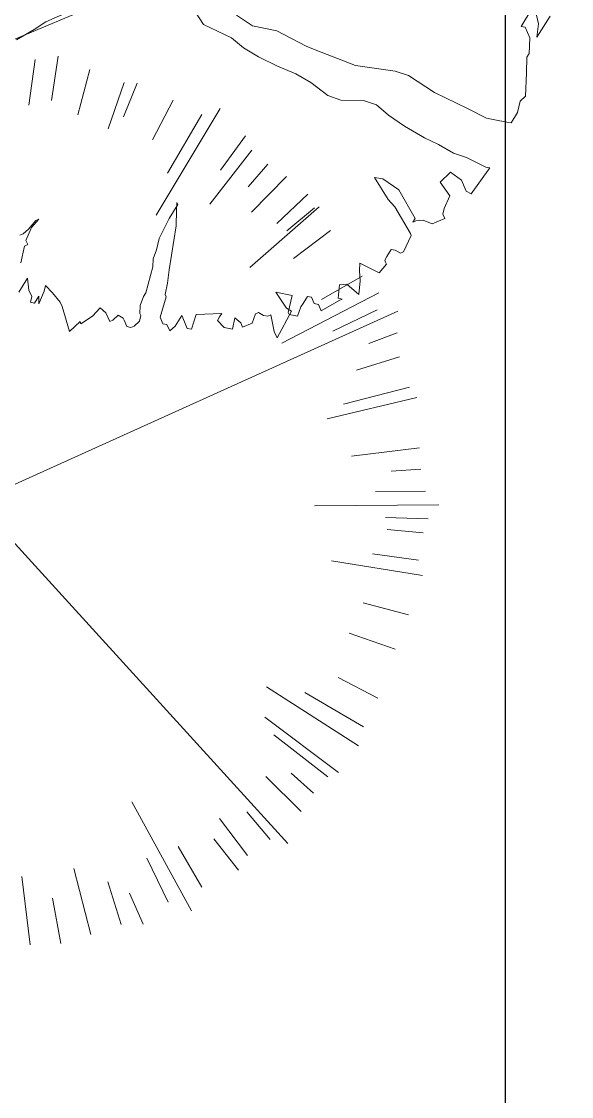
# Model space of a CAD drawing. Header units: millimetres. Extents: x 2402294 to 3337895, y 3394997 to 3969149.
# Drawn here: x 2495255 to 2497075, y 3448376 to 3451932 of the extents above; entities that cross this region are included whole.
import ezdxf

# ---------------------------------------------------------------- set-up
doc = ezdxf.new("R2010")
doc.units = ezdxf.units.MM
doc.header["$MEASUREMENT"] = 0
for name, color, linetype, lineweight in [('electrical poles', 10, 'Continuous', 5), ('greenery', 82, 'Continuous', 5), ('landscape', 155, 'Continuous', 20)]:
    doc.layers.add(name, color=color, linetype=linetype, lineweight=lineweight)

# ---------------------------------------------------------------- blocks, each defined once
blk = doc.blocks.new('PLANT-48-flat-7-flat-1-flat-1-flat-1')
at = {"layer": 'greenery', "ltscale": 5}
for p, q in [((229.4, 1443.2), (208.9, 1291.7)), ((306.2, 1453.9), (283.6, 1307.3)), ((410.9, 1410.1), (371, 1260.6)), ((524.1, 1366.7), (470.9, 1213.9)), ((566.9, 1364.5), (522.2, 1253.7)), ((686.5, 1309.1), (617.9, 1177.5)), ((629.8, 928.4), (841.3, 1281.5)), ((780.9, 1261.7), (667, 1067.5)), ((925.8, 1190.7), (842.9, 1076.7)), ((946.9, 1143.4), (807.4, 964.6)), ((1000, 1096.5), (934.4, 1022.2)), ((1061.7, 1055.8), (945.7, 938)), ((1132.2, 997.3), (1029.6, 900.7)), ((939.4, 755.6), (1169.5, 955.5)), ((1153.6, 952.9), (1062.2, 876)), ((1206.4, 878.1), (1084.8, 785.4)), ((1311.3, 726.3), (1177.4, 648.8)), ((1046, 505.3), (1367.2, 671.9)), ((35.7, -18.7), (1429.5, 611)), ((1360.7, 615.6), (1215.1, 545.1)), ((1427, 539.1), (1333.6, 504.3)), ((1434.8, 460.1), (1293.3, 415.5)), ((1468, 359.7), (1250.2, 303)), ((1195.8, 255.1), (1492.4, 325.1)), ((1501.8, 158.8), (1276.7, 130.9)), ((1506.2, 88), (1407.2, 81.9)), ((1521, 15.6), (1355.7, 14.3)), ((35.7, -18.7), (1065.3, -1149.7)), ((1153.9, -33.1), (1565.4, -29.9)), ((1529.5, -75.7), (1388.6, -71.4)), ((1513.2, -122.1), (1394.2, -111.9)), ((1497.6, -212.4), (1346.1, -191.9)), ((1210.3, -214.8), (1511.1, -263.6)), ((1464.5, -393.9), (1315, -354)), ((1421.1, -507.1), (1268.3, -454)), ((1363.5, -669.5), (1231.9, -600.9)), ((994.7, -631.6), (1299.5, -826.5)), ((1316.1, -763.9), (1121.9, -650.1)), ((989.9, -732.3), (1233.6, -915.3)), ((1197.9, -929.9), (1019, -790.5)), ((1150.9, -983.1), (1076.6, -917.4)), ((1110.2, -1044.7), (992.4, -928.7)), ((549.8, -1011.8), (746.6, -1373.2)), ((1007.3, -1136.6), (930.4, -1045.2)), ((932.5, -1189.4), (839.8, -1067.8)), ((902.1, -1237.9), (821.2, -1134.1)), ((780.7, -1294.3), (703.2, -1160.4)), ((670, -1343.7), (599.5, -1198.1)), ((414.1, -1451), (357.4, -1233.2)), ((213.2, -1484.8), (185.3, -1259.7)), ((514.5, -1417.8), (469.9, -1276.3)), ((586.7, -1416.6), (542.2, -1314.2)), ((314.1, -1481.3), (287.5, -1331))]:
    blk.add_line(p, q, dxfattribs=at)
blk = doc.blocks.new('tr-flat-4-flat-1-flat-1-flat-1')
at = {"layer": 'greenery', "color": 3, "ltscale": 5}
for p, q in [((474035.2, -1754336.3), (473996.9, -1754276.8)), ((474035.2, -1754336.3), (473996.9, -1754276.8)), ((475085.8, -1754342.6), (475122, -1754284.5)), ((475085.8, -1754342.6), (475122, -1754284.5)), ((475129.3, -1754272.8), (475143.8, -1754334.2)), ((475129.3, -1754272.8), (475143.8, -1754334.2)), ((473586, -1754295.6), (473513.5, -1754327.3)), ((473586, -1754295.6), (473513.5, -1754327.3)), ((474144.9, -1754305.2), (474197.7, -1754341.4)), ((474144.9, -1754305.2), (474197.7, -1754341.4)), ((475138.6, -1754378.8), (475182.1, -1754309)), ((475138.6, -1754378.8), (475182.1, -1754309)), ((473475.2, -1754352.5), (473416.2, -1754386.7)), ((473475.2, -1754352.5), (473416.2, -1754386.7)), ((473513.5, -1754327.3), (473475.2, -1754352.5)), ((473513.5, -1754327.3), (473475.2, -1754352.5)), ((474081.8, -1754358.2), (474035.2, -1754336.3)), ((474081.8, -1754358.2), (474035.2, -1754336.3)), ((474128.4, -1754380.2), (474081.8, -1754358.2)), ((474128.4, -1754380.2), (474081.8, -1754358.2)), ((474197.7, -1754341.4), (474278.4, -1754356.9)), ((474197.7, -1754341.4), (474278.4, -1754356.9)), ((474278.4, -1754356.9), (474374.7, -1754408)), ((474278.4, -1754356.9), (474374.7, -1754408)), ((475099.3, -1754345.2), (475085.8, -1754342.6)), ((475099.3, -1754345.2), (475085.8, -1754342.6)), ((475114.8, -1754380.8), (475099.3, -1754345.2)), ((475114.8, -1754380.8), (475099.3, -1754345.2)), ((475143.8, -1754334.2), (475138.6, -1754378.8)), ((475143.8, -1754334.2), (475138.6, -1754378.8)), ((474167.7, -1754413.8), (474128.4, -1754380.2)), ((474167.7, -1754413.8), (474128.4, -1754380.2)), ((475112.8, -1754432.5), (475114.8, -1754380.8)), ((475112.8, -1754432.5), (475114.8, -1754380.8)), ((474217.4, -1754442.9), (474167.7, -1754413.8)), ((474217.4, -1754442.9), (474167.7, -1754413.8)), ((474374.7, -1754408), (474404.7, -1754420.2)), ((474374.7, -1754408), (474404.7, -1754420.2)), ((474404.7, -1754420.2), (474538.3, -1754471.9)), ((474404.7, -1754420.2), (474538.3, -1754471.9)), ((475105.5, -1754444.1), (475112.8, -1754432.5)), ((475105.5, -1754444.1), (475112.8, -1754432.5)), ((474280.5, -1754474.5), (474217.4, -1754442.9)), ((474280.5, -1754474.5), (474217.4, -1754442.9)), ((475103.5, -1754495.8), (475105.5, -1754444.1)), ((475103.5, -1754495.8), (475105.5, -1754444.1)), ((474340.6, -1754499.1), (474280.5, -1754474.5)), ((474340.6, -1754499.1), (474280.5, -1754474.5)), ((474390.3, -1754528.2), (474340.6, -1754499.1)), ((474390.3, -1754528.2), (474340.6, -1754499.1)), ((474538.3, -1754471.9), (474669.7, -1754490.7)), ((474538.3, -1754471.9), (474669.7, -1754490.7)), ((474669.7, -1754490.7), (474713.2, -1754505.5)), ((474669.7, -1754490.7), (474713.2, -1754505.5)), ((475100.4, -1754573.3), (475103.5, -1754495.8)), ((475100.4, -1754573.3), (475103.5, -1754495.8)), ((475103.5, -1754495.8), (475103.5, -1754495.8)), ((475103.5, -1754495.8), (475103.5, -1754495.8)), ((474446.2, -1754571.4), (474390.3, -1754528.2)), ((474446.2, -1754571.4), (474390.3, -1754528.2)), ((474713.2, -1754505.5), (474799.2, -1754561.1)), ((474713.2, -1754505.5), (474799.2, -1754561.1)), ((474489.7, -1754586.3), (474446.2, -1754571.4)), ((474489.7, -1754586.3), (474446.2, -1754571.4)), ((474799.2, -1754561.1), (474908.9, -1754614.7)), ((474799.2, -1754561.1), (474908.9, -1754614.7)), ((475082.8, -1754589.5), (475100.4, -1754573.3)), ((475082.8, -1754589.5), (475100.4, -1754573.3)), ((474564.2, -1754587.6), (474489.7, -1754586.3)), ((474564.2, -1754587.6), (474489.7, -1754586.3)), ((474607.7, -1754602.4), (474564.2, -1754587.6)), ((474607.7, -1754602.4), (474564.2, -1754587.6)), ((474647, -1754636), (474607.7, -1754602.4)), ((474647, -1754636), (474607.7, -1754602.4)), ((475074.5, -1754627), (475082.8, -1754589.5)), ((475074.5, -1754627), (475082.8, -1754589.5)), ((475082.8, -1754589.5), (475082.8, -1754589.5)), ((475082.8, -1754589.5), (475082.8, -1754589.5)), ((475082.8, -1754589.5), (475082.8, -1754589.5)), ((475082.8, -1754589.5), (475082.8, -1754589.5)), ((474699.8, -1754672.2), (474647, -1754636)), ((474699.8, -1754672.2), (474647, -1754636)), ((474908.9, -1754614.7), (474972, -1754646.4)), ((474908.9, -1754614.7), (474972, -1754646.4)), ((475052.8, -1754661.9), (475067.3, -1754638.6)), ((475052.8, -1754661.9), (475067.3, -1754638.6)), ((475067.3, -1754638.6), (475074.5, -1754627)), ((475067.3, -1754638.6), (475074.5, -1754627)), ((474766.1, -1754711), (474699.8, -1754672.2)), ((474766.1, -1754711), (474699.8, -1754672.2)), ((474972, -1754646.4), (474998.9, -1754651.5)), ((474972, -1754646.4), (474998.9, -1754651.5)), ((474998.9, -1754651.5), (475039.3, -1754659.3)), ((474998.9, -1754651.5), (475039.3, -1754659.3)), ((475039.3, -1754659.3), (475052.8, -1754661.9)), ((475039.3, -1754659.3), (475039.3, -1754659.3)), ((475039.3, -1754659.3), (475052.8, -1754661.9)), ((475039.3, -1754659.3), (475039.3, -1754659.3)), ((474812.6, -1754733), (474766.1, -1754711)), ((474812.6, -1754733), (474766.1, -1754711)), ((474862.3, -1754762), (474812.6, -1754733)), ((474862.3, -1754762), (474812.6, -1754733)), ((474905.8, -1754776.9), (474862.3, -1754762)), ((474905.8, -1754776.9), (474862.3, -1754762)), ((474969, -1754808.5), (474905.8, -1754776.9)), ((474969, -1754808.5), (474905.8, -1754776.9)), ((474921.4, -1754897.1), (474982.4, -1754811.1)), ((474921.4, -1754897.1), (474982.4, -1754811.1)), ((474982.4, -1754811.1), (474969, -1754808.5)), ((474982.4, -1754811.1), (474969, -1754808.5)), ((474601.5, -1754842.2), (474628.4, -1754847.3)), ((474646, -1754915.8), (474601.5, -1754842.2)), ((474601.5, -1754842.2), (474628.4, -1754847.3)), ((474646, -1754915.8), (474601.5, -1754842.2)), ((474628.4, -1754847.3), (474681.2, -1754883.5)), ((474628.4, -1754847.3), (474681.2, -1754883.5)), ((474817.9, -1754857.7), (474853, -1754825.4)), ((474817.9, -1754857.7), (474853, -1754825.4)), ((474850, -1754902.9), (474817.9, -1754857.7)), ((474850, -1754902.9), (474817.9, -1754857.7)), ((474853, -1754825.4), (474889.3, -1754851.8)), ((474853, -1754825.4), (474889.3, -1754851.8)), ((474889.3, -1754851.8), (474904.8, -1754887.4)), ((474889.3, -1754851.8), (474904.8, -1754887.4)), ((474681.2, -1754883.5), (474735.1, -1754978.5)), ((474681.2, -1754883.5), (474735.1, -1754978.5)), ((474904.8, -1754887.4), (474921.4, -1754897.1)), ((474904.8, -1754887.4), (474921.4, -1754897.1)), ((473947.4, -1754925), (473946.3, -1754950.8)), ((473947.4, -1754925), (473946.3, -1754950.8)), ((473950.5, -1754932.1), (473947.4, -1754925)), ((473950.5, -1754932.1), (473947.4, -1754925)), ((474668.8, -1754939.7), (474646, -1754915.8)), ((474668.8, -1754939.7), (474646, -1754915.8)), ((474831.3, -1754944.9), (474850, -1754902.9)), ((474831.3, -1754944.9), (474850, -1754902.9)), ((473921.5, -1754978.6), (473950.5, -1754932.1)), ((473921.5, -1754978.6), (473950.5, -1754932.1)), ((473946.3, -1754950.8), (473944.3, -1755002.5)), ((473946.3, -1754950.8), (473944.3, -1755002.5)), ((474719.6, -1755027.6), (474668.8, -1754939.7)), ((474719.6, -1755027.6), (474668.8, -1754939.7)), ((474827.2, -1754963.6), (474831.3, -1754944.9)), ((474827.2, -1754963.6), (474831.3, -1754944.9)), ((474833.4, -1754977.9), (474827.2, -1754963.6)), ((474833.4, -1754977.9), (474827.2, -1754963.6)), ((474831.3, -1754944.9), (474831.3, -1754944.9)), ((474831.3, -1754944.9), (474831.3, -1754944.9)), ((473455.7, -1755012.9), (473480.5, -1754985.1)), ((473455.7, -1755012.9), (473480.5, -1754985.1)), ((473490.9, -1754980.6), (473466, -1755008.4)), ((473490.9, -1754980.6), (473466, -1755008.4)), ((473480.5, -1754985.1), (473490.9, -1754980.6)), ((473480.5, -1754985.1), (473490.9, -1754980.6)), ((473888.4, -1755043.9), (473921.5, -1754978.6)), ((473888.4, -1755043.9), (473921.5, -1754978.6)), ((474735.1, -1754978.5), (474727.8, -1754990.1)), ((474735.1, -1754978.5), (474727.8, -1754990.1)), ((474727.8, -1754990.1), (474738.2, -1754985.6)), ((474727.8, -1754990.1), (474738.2, -1754985.6)), ((474738.2, -1754985.6), (474762, -1754983.7)), ((474738.2, -1754985.6), (474762, -1754983.7)), ((474762, -1754983.7), (474792, -1754996)), ((474762, -1754983.7), (474792, -1754996)), ((474792, -1754996), (474812.7, -1754986.9)), ((474792, -1754996), (474812.7, -1754986.9)), ((474812.7, -1754986.9), (474833.4, -1754977.9)), ((474812.7, -1754986.9), (474833.4, -1754977.9)), ((473427.8, -1755033.6), (473438.1, -1755029)), ((473427.8, -1755033.6), (473438.1, -1755029)), ((473438.1, -1755029), (473455.7, -1755012.9)), ((473438.1, -1755029), (473455.7, -1755012.9)), ((473466, -1755008.4), (473447.4, -1755050.4)), ((473466, -1755008.4), (473447.4, -1755050.4)), ((473455.7, -1755012.9), (473455.7, -1755012.9)), ((473455.7, -1755012.9), (473455.7, -1755012.9)), ((473944.3, -1755002.5), (473921.5, -1755147.9)), ((473944.3, -1755002.5), (473921.5, -1755147.9)), ((474696.8, -1755088.4), (474722.7, -1755034.7)), ((474696.8, -1755088.4), (474722.7, -1755034.7)), ((474722.7, -1755034.7), (474719.6, -1755027.6)), ((474722.7, -1755034.7), (474719.6, -1755027.6)), ((473443.3, -1755069.1), (473430.9, -1755125.3)), ((473443.3, -1755069.1), (473430.9, -1755125.3)), ((473453.6, -1755064.6), (473443.3, -1755069.1)), ((473453.6, -1755064.6), (473443.3, -1755069.1)), ((473447.4, -1755050.4), (473453.6, -1755064.6)), ((473447.4, -1755050.4), (473453.6, -1755064.6)), ((473880.1, -1755081.3), (473888.4, -1755043.9)), ((473880.1, -1755081.3), (473888.4, -1755043.9)), ((473868.7, -1755111.7), (473880.1, -1755081.3)), ((473868.7, -1755111.7), (473880.1, -1755081.3)), ((474634.7, -1755115.5), (474641.9, -1755103.9)), ((474634.7, -1755115.5), (474641.9, -1755103.9)), ((474641.9, -1755103.9), (474656.4, -1755080.6)), ((474641.9, -1755103.9), (474656.4, -1755080.6)), ((474656.4, -1755080.6), (474669.9, -1755083.2)), ((474656.4, -1755080.6), (474669.9, -1755083.2)), ((474669.9, -1755083.2), (474686.5, -1755092.9)), ((474669.9, -1755083.2), (474686.5, -1755092.9)), ((474686.5, -1755092.9), (474696.8, -1755088.4)), ((474686.5, -1755092.9), (474696.8, -1755088.4)), ((473843.9, -1755224.1), (473867.7, -1755137.6)), ((473843.9, -1755224.1), (473867.7, -1755137.6)), ((473867.7, -1755137.6), (473868.7, -1755111.7)), ((473867.7, -1755137.6), (473868.7, -1755111.7)), ((474551.9, -1755151.7), (474552.9, -1755125.9)), ((474551.9, -1755151.7), (474552.9, -1755125.9)), ((474552.9, -1755125.9), (474616.1, -1755157.5)), ((474552.9, -1755125.9), (474616.1, -1755157.5)), ((474616.1, -1755157.5), (474640.9, -1755129.7)), ((474616.1, -1755157.5), (474640.9, -1755129.7)), ((474637.8, -1755122.6), (474634.7, -1755115.5)), ((474637.8, -1755122.6), (474634.7, -1755115.5)), ((474640.9, -1755129.7), (474637.8, -1755122.6)), ((474640.9, -1755129.7), (474637.8, -1755122.6)), ((473423.7, -1755221.6), (473452.6, -1755175.1)), ((473423.7, -1755221.6), (473452.6, -1755175.1)), ((473452.6, -1755175.1), (473457.8, -1755215.1)), ((473452.6, -1755175.1), (473452.6, -1755175.1)), ((473452.6, -1755175.1), (473457.8, -1755215.1)), ((473452.6, -1755175.1), (473452.6, -1755175.1)), ((473921.5, -1755147.9), (473916.4, -1755192.5)), ((473921.5, -1755147.9), (473916.4, -1755192.5)), ((474554, -1755184.7), (474551.9, -1755151.7)), ((474554, -1755184.7), (474551.9, -1755151.7)), ((474616.1, -1755157.5), (474616.1, -1755157.5)), ((474616.1, -1755157.5), (474616.1, -1755157.5)), ((473508.5, -1755218.4), (473512.7, -1755199.6)), ((473508.5, -1755218.4), (473512.7, -1755199.6)), ((473512.7, -1755199.6), (473535.5, -1755223.5)), ((473512.7, -1755199.6), (473535.5, -1755223.5)), ((473916.4, -1755192.5), (473908.1, -1755230)), ((473916.4, -1755192.5), (473908.1, -1755230)), ((474480.5, -1755242.2), (474485.7, -1755197.6)), ((474480.5, -1755242.2), (474485.7, -1755197.6)), ((474485.7, -1755197.6), (474509.5, -1755195.7)), ((474485.7, -1755197.6), (474509.5, -1755195.7)), ((474509.5, -1755195.7), (474548.8, -1755229.2)), ((474509.5, -1755195.7), (474548.8, -1755229.2)), ((474548.8, -1755229.2), (474554, -1755184.7)), ((474548.8, -1755229.2), (474554, -1755184.7)), ((473457.8, -1755215.1), (473467.1, -1755236.5)), ((473457.8, -1755215.1), (473467.1, -1755236.5)), ((473467.1, -1755236.5), (473463, -1755255.2)), ((473467.1, -1755236.5), (473463, -1755255.2)), ((473476.5, -1755257.8), (473490.9, -1755234.5)), ((473476.5, -1755257.8), (473490.9, -1755234.5)), ((473489.9, -1755260.4), (473508.5, -1755218.4)), ((473489.9, -1755260.4), (473508.5, -1755218.4)), ((473490.9, -1755234.5), (473489.9, -1755260.4)), ((473490.9, -1755234.5), (473489.9, -1755260.4)), ((473535.5, -1755223.5), (473561.3, -1755254.5)), ((473535.5, -1755223.5), (473561.3, -1755254.5)), ((473825.3, -1755266.2), (473836.7, -1755235.8)), ((473825.3, -1755266.2), (473836.7, -1755235.8)), ((473836.7, -1755235.8), (473843.9, -1755224.1)), ((473836.7, -1755235.8), (473843.9, -1755224.1)), ((473911.2, -1755237.1), (473891.5, -1755304.9)), ((473911.2, -1755237.1), (473891.5, -1755304.9)), ((473908.1, -1755230), (473911.2, -1755237.1)), ((473908.1, -1755230), (473911.2, -1755237.1)), ((474274.5, -1755222.2), (474328.3, -1755232.5)), ((474309.7, -1755274.5), (474274.5, -1755222.2)), ((474274.5, -1755222.2), (474328.3, -1755232.5)), ((474309.7, -1755274.5), (474274.5, -1755222.2)), ((474328.3, -1755232.5), (474315.9, -1755288.7)), ((474328.3, -1755232.5), (474315.9, -1755288.7)), ((474364.6, -1755259), (474379.1, -1755235.7)), ((474364.6, -1755259), (474379.1, -1755235.7)), ((474379.1, -1755235.7), (474392.5, -1755238.3)), ((474379.1, -1755235.7), (474392.5, -1755238.3)), ((474392.5, -1755238.3), (474401.8, -1755259.6)), ((474392.5, -1755238.3), (474401.8, -1755259.6)), ((474424.6, -1755283.5), (474483.6, -1755249.3)), ((474424.6, -1755283.5), (474483.6, -1755249.3)), ((474494, -1755244.8), (474480.5, -1755242.2)), ((474494, -1755244.8), (474480.5, -1755242.2)), ((474483.6, -1755249.3), (474494, -1755244.8)), ((474483.6, -1755249.3), (474494, -1755244.8)), ((474548.8, -1755229.2), (474548.8, -1755229.2)), ((474548.8, -1755229.2), (474548.8, -1755229.2)), ((473463, -1755255.2), (473476.5, -1755257.8)), ((473463, -1755255.2), (473476.5, -1755257.8)), ((473561.3, -1755254.5), (473567.6, -1755268.8)), ((473561.3, -1755254.5), (473567.6, -1755268.8)), ((473567.6, -1755268.8), (473591.4, -1755351.5)), ((473567.6, -1755268.8), (473591.4, -1755351.5)), ((473668, -1755301.1), (473692.8, -1755273.3)), ((473668, -1755301.1), (473692.8, -1755273.3)), ((473692.8, -1755273.3), (473712.5, -1755290.1)), ((473692.8, -1755273.3), (473692.8, -1755273.3)), ((473692.8, -1755273.3), (473712.5, -1755290.1)), ((473692.8, -1755273.3), (473692.8, -1755273.3)), ((473824.3, -1755292), (473825.3, -1755266.2)), ((473824.3, -1755292), (473825.3, -1755266.2)), ((474278.7, -1755372.7), (474326.3, -1755284.2)), ((474278.7, -1755372.7), (474326.3, -1755284.2)), ((474326.3, -1755284.2), (474309.7, -1755274.5)), ((474326.3, -1755284.2), (474309.7, -1755274.5)), ((474346, -1755301), (474357.3, -1755270.6)), ((474346, -1755301), (474357.3, -1755270.6)), ((474357.3, -1755270.6), (474364.6, -1755259)), ((474357.3, -1755270.6), (474364.6, -1755259)), ((474357.3, -1755270.6), (474357.3, -1755270.6)), ((474357.3, -1755270.6), (474357.3, -1755270.6)), ((474401.8, -1755259.6), (474415.3, -1755262.2)), ((474401.8, -1755259.6), (474415.3, -1755262.2)), ((474415.3, -1755262.2), (474424.6, -1755283.5)), ((474415.3, -1755262.2), (474415.3, -1755262.2)), ((474415.3, -1755262.2), (474424.6, -1755283.5)), ((474415.3, -1755262.2), (474415.3, -1755262.2)), ((473591.4, -1755351.5), (473626.6, -1755319.2)), ((473591.4, -1755351.5), (473626.6, -1755319.2)), ((473626.6, -1755319.2), (473629.7, -1755326.3)), ((473626.6, -1755319.2), (473629.7, -1755326.3)), ((473629.7, -1755326.3), (473668, -1755301.1)), ((473629.7, -1755326.3), (473668, -1755301.1)), ((473668, -1755301.1), (473668, -1755301.1)), ((473668, -1755301.1), (473668, -1755301.1)), ((473712.5, -1755290.1), (473718.7, -1755304.3)), ((473712.5, -1755290.1), (473718.7, -1755304.3)), ((473718.7, -1755304.3), (473724.9, -1755318.5)), ((473718.7, -1755304.3), (473724.9, -1755318.5)), ((473724.9, -1755318.5), (473735.2, -1755314)), ((473724.9, -1755318.5), (473735.2, -1755314)), ((473735.2, -1755314), (473752.8, -1755297.8)), ((473735.2, -1755314), (473752.8, -1755297.8)), ((473752.8, -1755297.8), (473769.4, -1755307.5)), ((473752.8, -1755297.8), (473752.8, -1755297.8)), ((473752.8, -1755297.8), (473769.4, -1755307.5)), ((473752.8, -1755297.8), (473752.8, -1755297.8)), ((473769.4, -1755307.5), (473772.5, -1755314.6)), ((473769.4, -1755307.5), (473772.5, -1755314.6)), ((473772.5, -1755314.6), (473781.8, -1755335.9)), ((473772.5, -1755314.6), (473781.8, -1755335.9)), ((473805.6, -1755334), (473823.2, -1755317.8)), ((473805.6, -1755334), (473823.2, -1755317.8)), ((473823.2, -1755317.8), (473827.4, -1755299.1)), ((473823.2, -1755317.8), (473827.4, -1755299.1)), ((473827.4, -1755299.1), (473824.3, -1755292)), ((473827.4, -1755299.1), (473824.3, -1755292)), ((473891.5, -1755304.9), (473900.9, -1755326.2)), ((473891.5, -1755304.9), (473900.9, -1755326.2)), ((473941.2, -1755334), (473963, -1755299.1)), ((473941.2, -1755334), (473963, -1755299.1)), ((473963, -1755299.1), (473972.3, -1755320.4)), ((473963, -1755299.1), (473972.3, -1755320.4)), ((473972.3, -1755320.4), (473981.6, -1755341.7)), ((473972.3, -1755320.4), (473981.6, -1755341.7)), ((473995.1, -1755344.3), (474010.6, -1755295.2)), ((473995.1, -1755344.3), (474010.6, -1755295.2)), ((474010.6, -1755295.2), (474095.5, -1755292)), ((474010.6, -1755295.2), (474095.5, -1755292)), ((474088.2, -1755303.6), (474081, -1755315.2)), ((474088.2, -1755303.6), (474081, -1755315.2)), ((474081, -1755315.2), (474103.7, -1755339.1)), ((474081, -1755315.2), (474103.7, -1755339.1)), ((474095.5, -1755292), (474088.2, -1755303.6)), ((474095.5, -1755292), (474088.2, -1755303.6)), ((474130.7, -1755344.3), (474138.9, -1755306.8)), ((474130.7, -1755344.3), (474138.9, -1755306.8)), ((474138.9, -1755306.8), (474158.6, -1755323.6)), ((474138.9, -1755306.8), (474158.6, -1755323.6)), ((474195.9, -1755324.3), (474207.2, -1755293.9)), ((474195.9, -1755324.3), (474207.2, -1755293.9)), ((474207.2, -1755293.9), (474217.6, -1755289.4)), ((474207.2, -1755293.9), (474217.6, -1755289.4)), ((474217.6, -1755289.4), (474234.2, -1755299.1)), ((474217.6, -1755289.4), (474234.2, -1755299.1)), ((474234.2, -1755299.1), (474247.6, -1755301.7)), ((474234.2, -1755299.1), (474247.6, -1755301.7)), ((474247.6, -1755301.7), (474258, -1755297.1)), ((474247.6, -1755301.7), (474258, -1755297.1)), ((474258, -1755297.1), (474269.4, -1755351.4)), ((474258, -1755297.1), (474269.4, -1755351.4)), ((474315.9, -1755288.7), (474319, -1755295.8)), ((474315.9, -1755288.7), (474319, -1755295.8)), ((474319, -1755295.8), (474346, -1755301)), ((474319, -1755295.8), (474346, -1755301)), ((473591.4, -1755351.5), (473591.4, -1755351.5)), ((473591.4, -1755351.5), (473591.4, -1755351.5)), ((473781.8, -1755335.9), (473795.3, -1755338.5)), ((473781.8, -1755335.9), (473795.3, -1755338.5)), ((473795.3, -1755338.5), (473805.6, -1755334)), ((473795.3, -1755338.5), (473805.6, -1755334)), ((473900.9, -1755326.2), (473914.3, -1755328.8)), ((473900.9, -1755326.2), (473914.3, -1755328.8)), ((473914.3, -1755328.8), (473923.6, -1755350.1)), ((473914.3, -1755328.8), (473923.6, -1755350.1)), ((473923.6, -1755350.1), (473941.2, -1755334)), ((473923.6, -1755350.1), (473941.2, -1755334)), ((473981.6, -1755341.7), (473995.1, -1755344.3)), ((473981.6, -1755341.7), (473995.1, -1755344.3)), ((474103.7, -1755339.1), (474130.7, -1755344.3)), ((474103.7, -1755339.1), (474130.7, -1755344.3)), ((474158.6, -1755323.6), (474164.8, -1755337.8)), ((474158.6, -1755323.6), (474164.8, -1755337.8)), ((474164.8, -1755337.8), (474195.9, -1755324.3)), ((474164.8, -1755337.8), (474195.9, -1755324.3)), ((474269.4, -1755351.4), (474278.7, -1755372.7)), ((474269.4, -1755351.4), (474278.7, -1755372.7))]:
    blk.add_line(p, q, dxfattribs=at)

msp = doc.modelspace()

# ---------------------------------------------------------------- linework, layer by layer
at = {"layer": 'electrical poles', "ltscale": 5}
msp.add_lwpolyline([(2521196.3, 3469640), (2521794.4, 3470952), (2519201.1, 3483452.6), (2513004.7, 3492825.3), (2490647.9, 3492811.3), (2479721.5, 3493030), (2479721.5, 3473886.1), (2479721.5, 3464277.2), (2473239.3, 3455653), (2486336.7, 3448134.4), (2496746.9, 3452509.8), (2508642.7, 3448942.6), (2526729.7, 3451850.1), (2521132.7, 3467725)], dxfattribs=at)
at = {"layer": 'landscape', "lineweight": 30, "ltscale": 5}
msp.add_line((2496855.2, 3463844), (2496855.2, 3446028.1), dxfattribs=at)

# ---------------------------------------------------------------- block references
at = {"ltscale": 5}
for name, p in [('tr-flat-4-flat-1-flat-1-flat-1', (2021822.1, 5206258.3)), ('PLANT-48-flat-7-flat-1-flat-1-flat-1', (2495070.7, 3450362.9))]:
    msp.add_blockref(name, p, dxfattribs=at)

doc.saveas('drawing.dxf')
